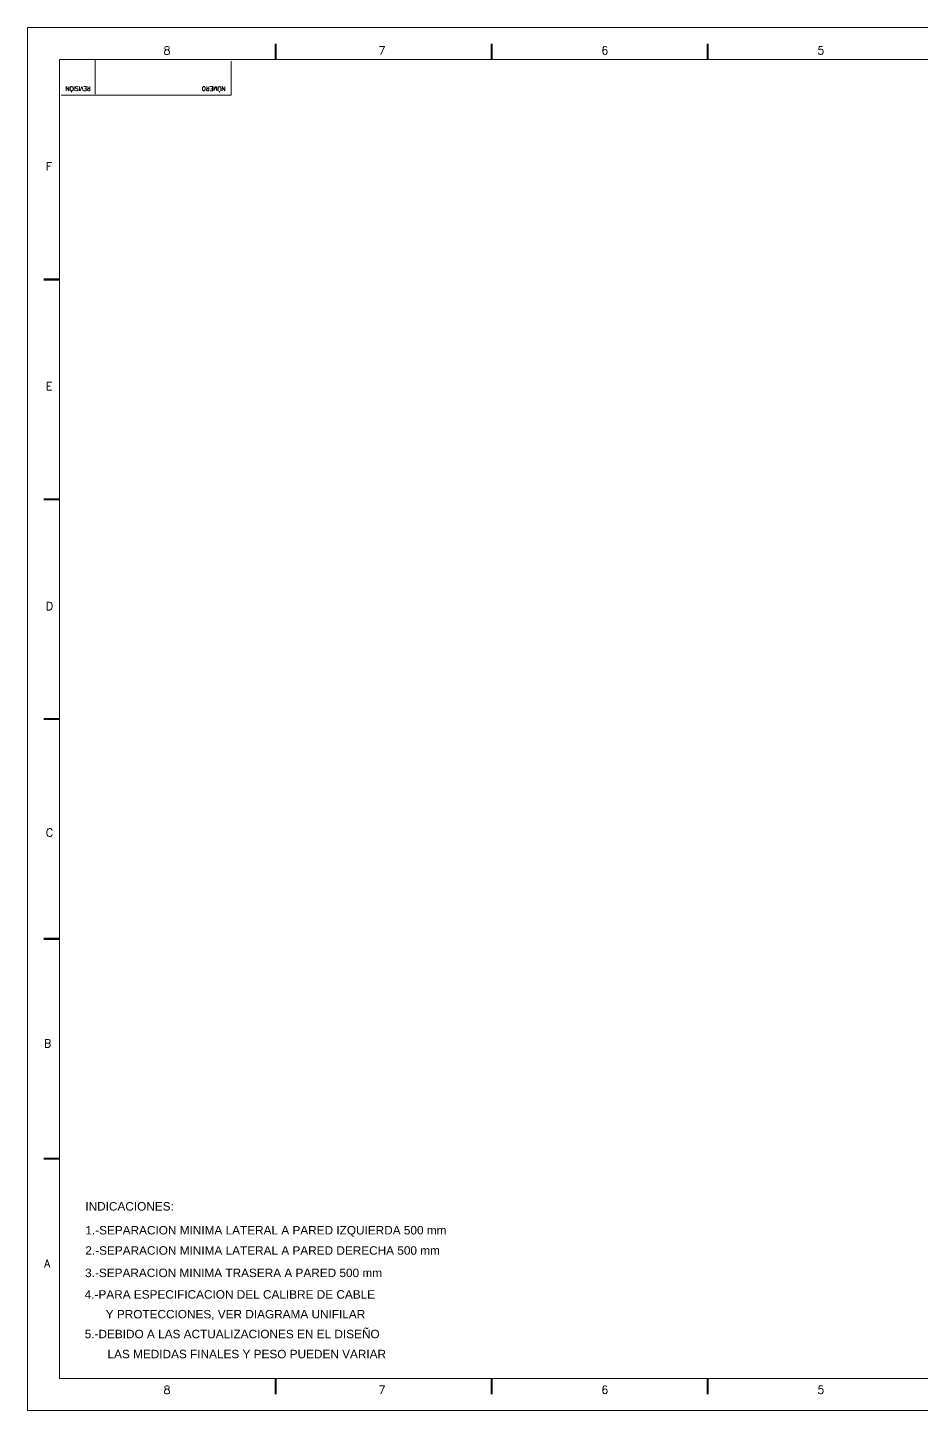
# Model space of a CAD drawing. Header units: millimetres. Extents: x 0 to 560, y 0 to 432.
# Drawn here: x 0 to 279.3, y 0 to 432 of the extents above; entities that cross this region are included whole.
import ezdxf
from ezdxf.enums import TextEntityAlignment as Align

# ---------------------------------------------------------------- set-up
doc = ezdxf.new("R2010")
doc.units = ezdxf.units.MM
doc.layers.add('ACOT', color=7, linetype='Continuous')
doc.styles.add('ROMAND', font='romand', dxfattribs={"height": 0.125})
doc.styles.add('ROMANS', font='romans', dxfattribs={"height": 0.125})
doc.styles.get("Standard").update_dxf_attribs({"font": 'arial.ttf'})

msp = doc.modelspace()

# ---------------------------------------------------------------- linework, layer by layer
at = {"color": 0, "lineweight": 18}
for p, q in [((21.1, 421.83), (21.1, 411.2)), ((63.64, 410.91), (63.64, 421.55)), ((10.47, 410.91), (63.64, 410.91))]:
    msp.add_line(p, q, dxfattribs=at)
for points, const_width in [([(77.5, 427), (77.5, 422)], 0.659), ([(145, 427), (145, 422)], 0.659), ([(212.5, 427), (212.5, 422)], 0.659), ([(5, 353.3), (10, 353.3)], 0.665), ([(5, 284.64), (10, 284.64)], 0.665), ([(5, 215.98), (10, 215.98)], 0.665), ([(5, 147.32), (10, 147.32)], 0.665), ([(5, 78.66), (10, 78.66)], 0.665), ([(77.5, 10), (77.5, 5)], 0.659), ([(145, 10), (145, 5)], 0.659), ([(212.5, 10), (212.5, 5)], 0.659)]:
    msp.add_lwpolyline(points, dxfattribs=dict(at, const_width=const_width))
at = {"layer": 'ACOT', "color": 0, "lineweight": 18}
for p, q in [((0, 432), (0, 0)), ((560, 432), (0, 432)), ((0, 214.04), (0, 432)), ((0, 432), (278.89, 432)), ((10, 10), (10, 422)), ((10, 422), (550, 422)), ((550, 10), (10, 10)), ((560, 0), (0, 0))]:
    msp.add_line(p, q, dxfattribs=at)

# ---------------------------------------------------------------- texts
at = {"color": 0, "lineweight": 18, "style": 'ROMANS'}
for s, p in [('REVISIÓN', (15.78, 412.73)), ('NÚMERO', (58.14, 412.73))]:
    msp.add_text(s, height=1.329, rotation=180, dxfattribs=at).set_placement(p, align=Align.MIDDLE)
at = {"color": 0, "linetype": 'ByBlock', "lineweight": 18}
for s, p in [('INDICACIONES:', (18.03, 62.42)), ('1.-SEPARACION MINIMA LATERAL A PARED IZQUIERDA 500 mm', (18.03, 54.96)), ('2.-SEPARACION MINIMA LATERAL A PARED DERECHA 500 mm', (18.03, 48.63)), ('3.-SEPARACION MINIMA TRASERA A PARED 500 mm', (17.97, 41.63)), ('4.-PARA ESPECIFICACION DEL CALIBRE DE CABLE', (17.83, 34.9)), ('Y PROTECCIONES, VER DIAGRAMA UNIFILAR', (24.4, 28.73)), ('5.-DEBIDO A LAS ACTUALIZACIONES EN EL DISEÑO', (17.83, 22.53)), ('LAS MEDIDAS FINALES Y PESO PUEDEN VARIAR', (24.95, 16.27))]:
    msp.add_text(s, height=2.6387, dxfattribs=at).set_placement(p)
at = {"layer": 'ACOT', "color": 0, "lineweight": 18, "style": 'ROMAND'}
for s, p in [('8', (42.48, 423.63)), ('7', (109.65, 423.63)), ('6', (179.3, 423.63)), ('5', (246.82, 423.63)), ('F', (5.71, 387.37)), ('E', (5.71, 318.71)), ('D', (5.71, 250.05)), ('C', (5.71, 179.28)), ('B', (5.14, 113.41)), ('A', (5.14, 44.6)), ('8', (42.48, 5.17)), ('7', (109.65, 5.17)), ('6', (179.3, 5.17)), ('5', (246.82, 5.17))]:
    msp.add_text(s, height=2.5, dxfattribs=at).set_placement(p)

doc.saveas('drawing.dxf')
